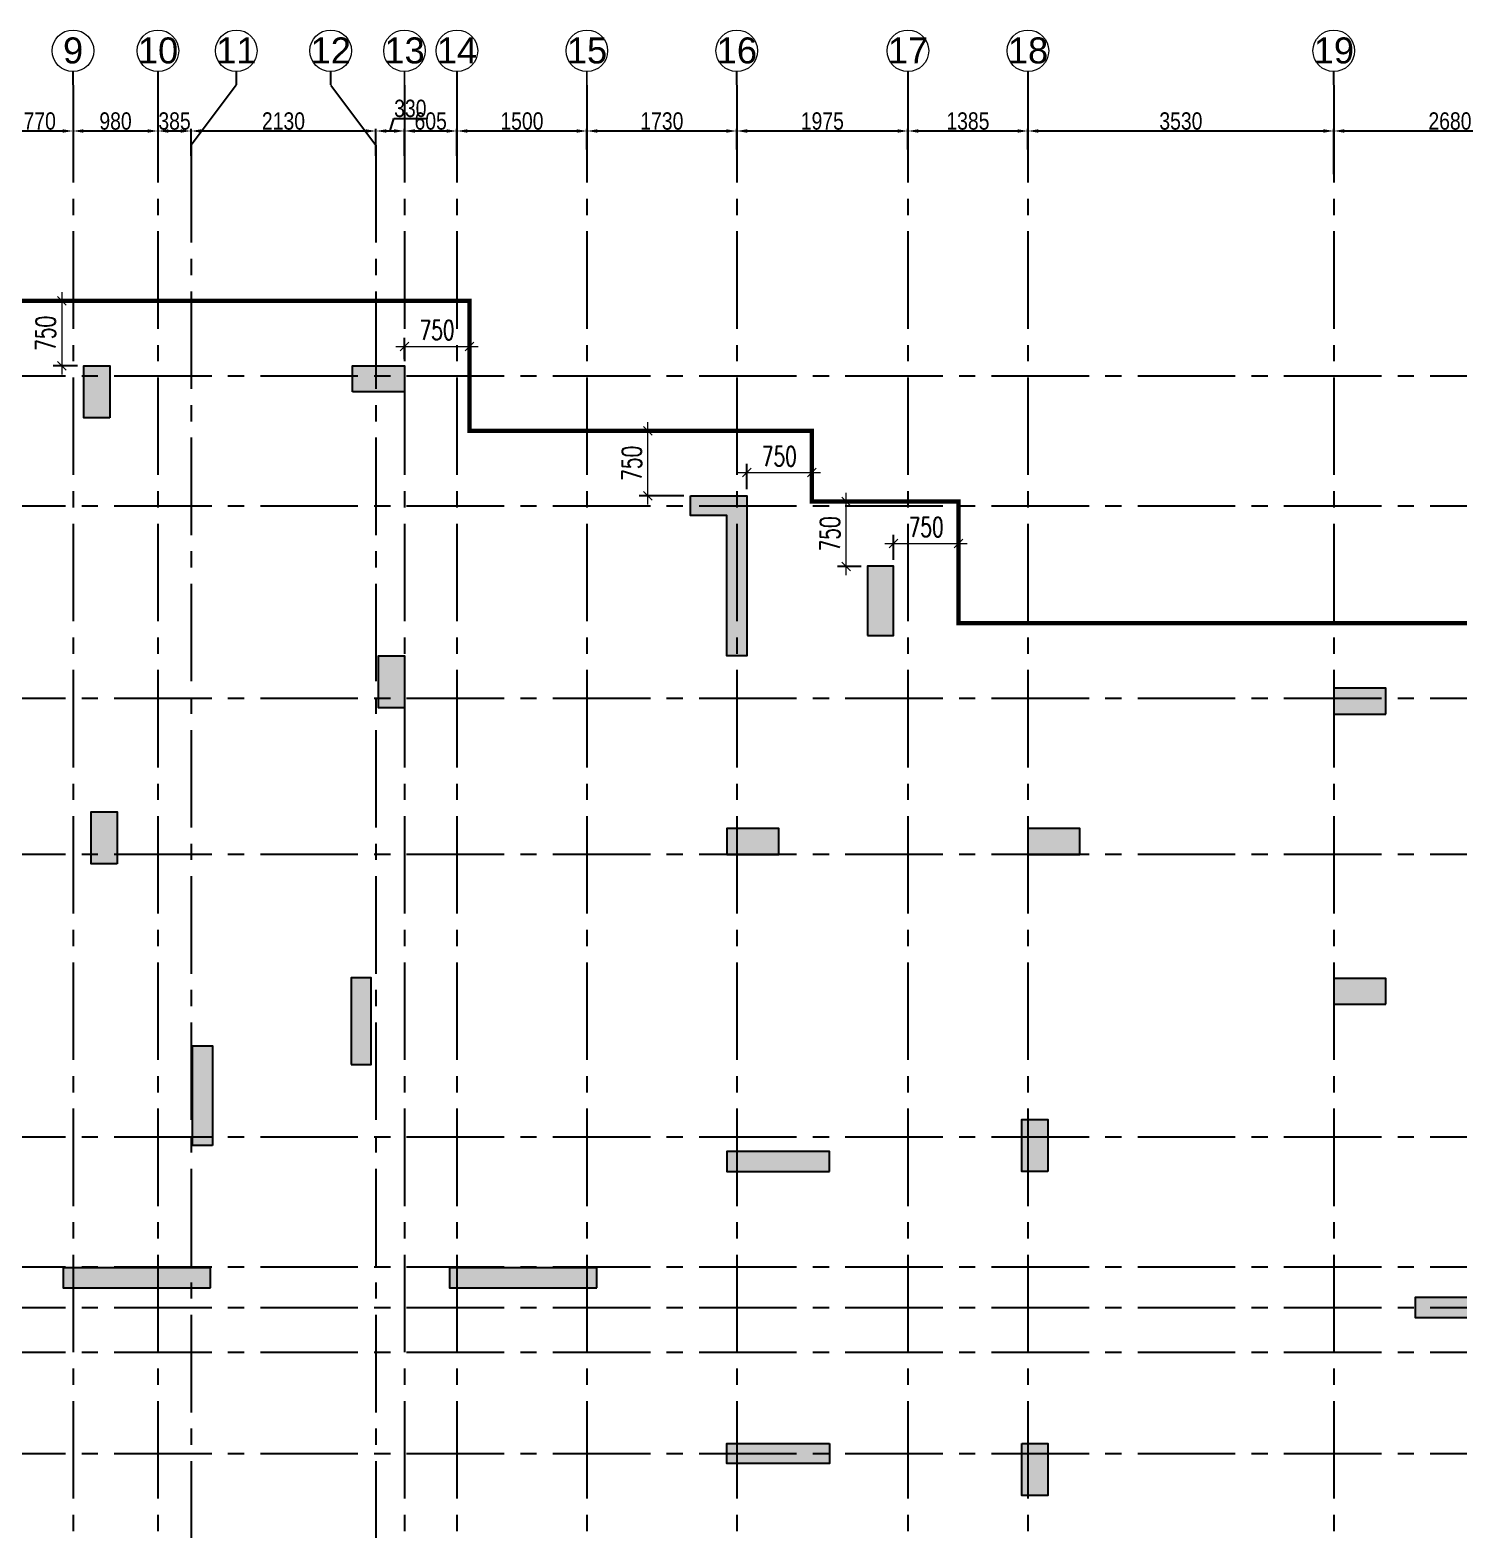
# Model space of a CAD drawing. Header units: millimetres. Extents: x 1123469 to 1752051, y -126924 to 196924.
# Drawn here: x 1379784 to 1396276, y 144728 to 162039 of the extents above; entities that cross this region are included whole.
import ezdxf
from ezdxf.enums import TextEntityAlignment as Align

# ---------------------------------------------------------------- set-up
doc = ezdxf.new("R2010")
doc.units = ezdxf.units.MM
doc.header["$LTSCALE"] = 500
doc.header["$MEASUREMENT"] = 0
doc.header["$PDMODE"] = 34
doc.linetypes.add('Site$0$CENTER2', pattern=[1.125, 0.75, -0.125, 0.125, -0.125])
doc.layers.get('Defpoints').update_dxf_attribs({"lineweight": 0})
for name, color, linetype, lineweight in [('CUT OUT', 1, 'Continuous', 13), ('dim-M', 1, 'Continuous', 15), ('FOOTING', 1, 'Continuous', 15), ('GRID NO.', 7, 'Continuous', 20), ('TOWER COL HATCH', 253, 'Continuous', 20)]:
    doc.layers.add(name, color=color, linetype=linetype, lineweight=lineweight)
for name, color, linetype in [('GLASS', 5, 'Continuous'), ('GRID', 7, 'Continuous'), ('GRID DIM', 7, 'Continuous'), ('TOWER AREA COLUMN.', 6, 'Continuous')]:
    doc.layers.add(name, color=color, linetype=linetype)
doc.styles.add('2MM', font='romans.shx', dxfattribs={"width": 0.7})
doc.styles.add('D50', font='arial.ttf', dxfattribs={"width": 0.8})
doc.dimstyles.new('INNER DIM', dxfattribs={"dimtxt": 200, "dimasz": 120, "dimexe": 25, "dimexo": 25, "dimgap": 12, "dimtad": 1, "dimdec": 0, "dimrnd": 5, "dimzin": 0, "dimdsep": 46, "dimtxsty": 'D50', "dimcen": 0.09, "dimdle": 25, "dimclrt": 6, "dimadec": 0, "dimazin": 0, "dimtfac": 1, "dimtdec": 0, "dimtofl": 0, "dimtmove": 1, "dimatfit": 3, "dimfxl": 75, "dimtolj": 1, "dimtzin": 0, "dimarcsym": 0})
doc.dimstyles.new('RAJESH', dxfattribs={"dimtxt": 200, "dimasz": 180, "dimexe": 100, "dimexo": 250, "dimgap": 50, "dimtad": 2, "dimdec": 0, "dimzin": 1, "dimdsep": 46, "dimtxsty": '2MM', "dimblk": 'OBLIQUE', "dimcen": 0, "dimdle": 100, "dimclrd": 1, "dimclre": 1, "dimclrt": 3, "dimadec": 0, "dimazin": 0, "dimtfac": 1, "dimtdec": 0, "dimtix": 1, "dimtmove": 2, "dimatfit": 3, "dimfxl": 1, "dimtolj": 1, "dimlwd": -1, "dimarcsym": 0})

# ---------------------------------------------------------------- blocks, each defined once
blk = doc.blocks.new('GRID MARK')
at = {"layer": 'GRID NO.', "const_width": 50}
blk.add_lwpolyline([(0, -541), (0, -891)], dxfattribs=at)
at = {"layer": 'GRID NO.'}
blk.add_circle((0, 0), 541, dxfattribs=at)
at = {"layer": 'GRID NO.', "style": 'D50', "width": 0.8}
blk.add_attdef('Y1', text='', height=500, dxfattribs=at).set_placement((-33, -267), align=Align.CENTER)
blk = doc.blocks.new('*D14')
at = {"layer": 'Defpoints', "color": 0, "linetype": 'Continuous', "transparency": 16777216}
for p in [(1379511, 258634), (1380281, 258634), (1380281, 258393)]:
    blk.add_point(p, dxfattribs=at)
at = {"layer": 'GRID DIM', "color": 0, "linetype": 'Continuous', "lineweight": -2, "transparency": 16777216}
for p, q in [((1379511, 258609), (1379511, 258368)), ((1380281, 258609), (1380281, 258368))]:
    blk.add_line(p, q, dxfattribs=at)
at = {"layer": 'GRID DIM', "linetype": 'Continuous', "lineweight": -2, "transparency": 16777216}
blk.add_line((1379631, 258393), (1380161, 258393), dxfattribs=at)
at = {"layer": 'GRID DIM', "linetype": 'Continuous', "transparency": 16777216}
for points in [[(1379631, 258413), (1379631, 258373), (1379511, 258393)], [(1380161, 258413), (1380161, 258373), (1380281, 258393)]]:
    blk.add_solid(points, dxfattribs=at)
at = {"layer": 'GRID DIM', "linetype": 'Continuous', "transparency": 16777216, "insert": (1379896, 258507), "char_height": 200, "attachment_point": 5, "style": 'D50'}
blk.add_mtext('\\A1;770', dxfattribs=at)
blk = doc.blocks.new('*D15')
at = {"layer": 'Defpoints', "color": 0, "linetype": 'Continuous', "transparency": 16777216}
for p in [(1380281, 258634), (1381261, 258717), (1381261, 258393)]:
    blk.add_point(p, dxfattribs=at)
at = {"layer": 'GRID DIM', "color": 0, "linetype": 'Continuous', "lineweight": -2, "transparency": 16777216}
for p, q in [((1381261, 258692), (1381261, 258368)), ((1380281, 258609), (1380281, 258368))]:
    blk.add_line(p, q, dxfattribs=at)
at = {"layer": 'GRID DIM', "linetype": 'Continuous', "lineweight": -2, "transparency": 16777216}
blk.add_line((1380401, 258393), (1381141, 258393), dxfattribs=at)
at = {"layer": 'GRID DIM', "linetype": 'Continuous', "transparency": 16777216}
for points in [[(1380401, 258413), (1380401, 258373), (1380281, 258393)], [(1381141, 258413), (1381141, 258373), (1381261, 258393)]]:
    blk.add_solid(points, dxfattribs=at)
at = {"layer": 'GRID DIM', "linetype": 'Continuous', "transparency": 16777216, "insert": (1380771, 258507), "char_height": 200, "attachment_point": 5, "style": 'D50'}
blk.add_mtext('\\A1;980', dxfattribs=at)
blk = doc.blocks.new('*D16')
at = {"layer": 'Defpoints', "color": 0, "linetype": 'Continuous', "transparency": 16777216}
for p in [(1381261, 258717), (1381643, 258393), (1381643, 258082)]:
    blk.add_point(p, dxfattribs=at)
at = {"layer": 'GRID DIM', "color": 0, "linetype": 'Continuous', "lineweight": -2, "transparency": 16777216}
for p, q in [((1381261, 258692), (1381261, 258368)), ((1381643, 258107), (1381643, 258418))]:
    blk.add_line(p, q, dxfattribs=at)
at = {"layer": 'GRID DIM', "linetype": 'Continuous', "lineweight": -2, "transparency": 16777216}
blk.add_line((1381381, 258393), (1381523, 258393), dxfattribs=at)
at = {"layer": 'GRID DIM', "linetype": 'Continuous', "transparency": 16777216}
for points in [[(1381381, 258413), (1381381, 258373), (1381261, 258393)], [(1381523, 258413), (1381523, 258373), (1381643, 258393)]]:
    blk.add_solid(points, dxfattribs=at)
at = {"layer": 'GRID DIM', "linetype": 'Continuous', "transparency": 16777216, "insert": (1381452, 258507), "char_height": 200, "attachment_point": 5, "style": 'D50'}
blk.add_mtext('\\A1;385', dxfattribs=at)
blk = doc.blocks.new('*D17')
at = {"layer": 'Defpoints', "color": 0, "linetype": 'Continuous', "transparency": 16777216}
for p in [(1383776, 258393), (1381643, 258082), (1383776, 258082)]:
    blk.add_point(p, dxfattribs=at)
at = {"layer": 'GRID DIM', "color": 0, "linetype": 'Continuous', "lineweight": -2, "transparency": 16777216}
for p, q in [((1381643, 258107), (1381643, 258418)), ((1383776, 258107), (1383776, 258418))]:
    blk.add_line(p, q, dxfattribs=at)
at = {"layer": 'GRID DIM', "linetype": 'Continuous', "lineweight": -2, "transparency": 16777216}
blk.add_line((1381763, 258393), (1383656, 258393), dxfattribs=at)
at = {"layer": 'GRID DIM', "linetype": 'Continuous', "transparency": 16777216}
for points in [[(1381763, 258413), (1381763, 258373), (1381643, 258393)], [(1383656, 258413), (1383656, 258373), (1383776, 258393)]]:
    blk.add_solid(points, dxfattribs=at)
at = {"layer": 'GRID DIM', "linetype": 'Continuous', "transparency": 16777216, "insert": (1382709, 258507), "char_height": 200, "attachment_point": 5, "style": 'D50'}
blk.add_mtext('\\A1;2130', dxfattribs=at)
blk = doc.blocks.new('*D18')
at = {"layer": 'Defpoints', "color": 0, "linetype": 'Continuous', "transparency": 16777216}
for p in [(1384106, 258393), (1383776, 258082), (1384106, 258082)]:
    blk.add_point(p, dxfattribs=at)
at = {"layer": 'GRID DIM', "linetype": 'Continuous', "lineweight": -2, "transparency": 16777216}
for p, q in [((1383941, 258393), (1383984, 258538)), ((1383984, 258538), (1384361, 258538)), ((1383896, 258393), (1383986, 258393))]:
    blk.add_line(p, q, dxfattribs=at)
at = {"layer": 'GRID DIM', "color": 0, "linetype": 'Continuous', "lineweight": -2, "transparency": 16777216}
for p, q in [((1383776, 258107), (1383776, 258418)), ((1384106, 258107), (1384106, 258418))]:
    blk.add_line(p, q, dxfattribs=at)
at = {"layer": 'GRID DIM', "linetype": 'Continuous', "transparency": 16777216}
for points in [[(1383896, 258413), (1383896, 258373), (1383776, 258393)], [(1383986, 258413), (1383986, 258373), (1384106, 258393)]]:
    blk.add_solid(points, dxfattribs=at)
at = {"layer": 'GRID DIM', "linetype": 'Continuous', "transparency": 16777216, "insert": (1384173, 258653), "char_height": 200, "attachment_point": 5, "style": 'D50'}
blk.add_mtext('\\A1;330', dxfattribs=at)
blk = doc.blocks.new('*D19')
at = {"layer": 'Defpoints', "color": 0, "linetype": 'Continuous', "transparency": 16777216}
for p in [(1384711, 258393), (1384106, 258082), (1384711, 258082)]:
    blk.add_point(p, dxfattribs=at)
at = {"layer": 'GRID DIM', "color": 0, "linetype": 'Continuous', "lineweight": -2, "transparency": 16777216}
for p, q in [((1384106, 258107), (1384106, 258418)), ((1384711, 258107), (1384711, 258418))]:
    blk.add_line(p, q, dxfattribs=at)
at = {"layer": 'GRID DIM', "linetype": 'Continuous', "lineweight": -2, "transparency": 16777216}
blk.add_line((1384226, 258393), (1384591, 258393), dxfattribs=at)
at = {"layer": 'GRID DIM', "linetype": 'Continuous', "transparency": 16777216}
for points in [[(1384226, 258413), (1384226, 258373), (1384106, 258393)], [(1384591, 258413), (1384591, 258373), (1384711, 258393)]]:
    blk.add_solid(points, dxfattribs=at)
at = {"layer": 'GRID DIM', "linetype": 'Continuous', "transparency": 16777216, "insert": (1384408, 258507), "char_height": 200, "attachment_point": 5, "style": 'D50'}
blk.add_mtext('\\A1;605', dxfattribs=at)
blk = doc.blocks.new('*D20')
at = {"layer": 'Defpoints', "color": 0, "linetype": 'Continuous', "transparency": 16777216}
for p in [(1386211, 258393), (1386211, 258155), (1384711, 258082)]:
    blk.add_point(p, dxfattribs=at)
at = {"layer": 'GRID DIM', "color": 0, "linetype": 'Continuous', "lineweight": -2, "transparency": 16777216}
for p, q in [((1384711, 258107), (1384711, 258418)), ((1386211, 258180), (1386211, 258418))]:
    blk.add_line(p, q, dxfattribs=at)
at = {"layer": 'GRID DIM', "linetype": 'Continuous', "lineweight": -2, "transparency": 16777216}
blk.add_line((1384831, 258393), (1386091, 258393), dxfattribs=at)
at = {"layer": 'GRID DIM', "linetype": 'Continuous', "transparency": 16777216}
for points in [[(1384831, 258413), (1384831, 258373), (1384711, 258393)], [(1386091, 258413), (1386091, 258373), (1386211, 258393)]]:
    blk.add_solid(points, dxfattribs=at)
at = {"layer": 'GRID DIM', "linetype": 'Continuous', "transparency": 16777216, "insert": (1385461, 258507), "char_height": 200, "attachment_point": 5, "style": 'D50'}
blk.add_mtext('\\A1;1500', dxfattribs=at)
blk = doc.blocks.new('*D21')
at = {"layer": 'Defpoints', "color": 0, "linetype": 'Continuous', "transparency": 16777216}
for p in [(1387941, 258393), (1386211, 258155), (1387941, 258155)]:
    blk.add_point(p, dxfattribs=at)
at = {"layer": 'GRID DIM', "color": 0, "linetype": 'Continuous', "lineweight": -2, "transparency": 16777216}
for p, q in [((1386211, 258180), (1386211, 258418)), ((1387941, 258180), (1387941, 258418))]:
    blk.add_line(p, q, dxfattribs=at)
at = {"layer": 'GRID DIM', "linetype": 'Continuous', "lineweight": -2, "transparency": 16777216}
blk.add_line((1386331, 258393), (1387821, 258393), dxfattribs=at)
at = {"layer": 'GRID DIM', "linetype": 'Continuous', "transparency": 16777216}
for points in [[(1386331, 258413), (1386331, 258373), (1386211, 258393)], [(1387821, 258413), (1387821, 258373), (1387941, 258393)]]:
    blk.add_solid(points, dxfattribs=at)
at = {"layer": 'GRID DIM', "linetype": 'Continuous', "transparency": 16777216, "insert": (1387076, 258507), "char_height": 200, "attachment_point": 5, "style": 'D50'}
blk.add_mtext('\\A1;1730', dxfattribs=at)
blk = doc.blocks.new('*D22')
at = {"layer": 'Defpoints', "color": 0, "linetype": 'Continuous', "transparency": 16777216}
for p in [(1389916, 258393), (1387941, 258155), (1389916, 258155)]:
    blk.add_point(p, dxfattribs=at)
at = {"layer": 'GRID DIM', "color": 0, "linetype": 'Continuous', "lineweight": -2, "transparency": 16777216}
for p, q in [((1387941, 258180), (1387941, 258418)), ((1389916, 258180), (1389916, 258418))]:
    blk.add_line(p, q, dxfattribs=at)
at = {"layer": 'GRID DIM', "linetype": 'Continuous', "lineweight": -2, "transparency": 16777216}
blk.add_line((1388061, 258393), (1389796, 258393), dxfattribs=at)
at = {"layer": 'GRID DIM', "linetype": 'Continuous', "transparency": 16777216}
for points in [[(1388061, 258413), (1388061, 258373), (1387941, 258393)], [(1389796, 258413), (1389796, 258373), (1389916, 258393)]]:
    blk.add_solid(points, dxfattribs=at)
at = {"layer": 'GRID DIM', "linetype": 'Continuous', "transparency": 16777216, "insert": (1388928, 258507), "char_height": 200, "attachment_point": 5, "style": 'D50'}
blk.add_mtext('\\A1;1975', dxfattribs=at)
blk = doc.blocks.new('*D23')
at = {"layer": 'Defpoints', "color": 0, "linetype": 'Continuous', "transparency": 16777216}
for p in [(1391301, 258393), (1389916, 258155), (1391301, 258155)]:
    blk.add_point(p, dxfattribs=at)
at = {"layer": 'GRID DIM', "color": 0, "linetype": 'Continuous', "lineweight": -2, "transparency": 16777216}
for p, q in [((1389916, 258180), (1389916, 258418)), ((1391301, 258180), (1391301, 258418))]:
    blk.add_line(p, q, dxfattribs=at)
at = {"layer": 'GRID DIM', "linetype": 'Continuous', "lineweight": -2, "transparency": 16777216}
blk.add_line((1390036, 258393), (1391181, 258393), dxfattribs=at)
at = {"layer": 'GRID DIM', "linetype": 'Continuous', "transparency": 16777216}
for points in [[(1390036, 258413), (1390036, 258373), (1389916, 258393)], [(1391181, 258413), (1391181, 258373), (1391301, 258393)]]:
    blk.add_solid(points, dxfattribs=at)
at = {"layer": 'GRID DIM', "linetype": 'Continuous', "transparency": 16777216, "insert": (1390608, 258507), "char_height": 200, "attachment_point": 5, "style": 'D50'}
blk.add_mtext('\\A1;1385', dxfattribs=at)
blk = doc.blocks.new('*D24')
at = {"layer": 'Defpoints', "color": 0, "linetype": 'Continuous', "transparency": 16777216}
for p in [(1394831, 258393), (1391301, 258155), (1394831, 257871)]:
    blk.add_point(p, dxfattribs=at)
at = {"layer": 'GRID DIM', "color": 0, "linetype": 'Continuous', "lineweight": -2, "transparency": 16777216}
for p, q in [((1391301, 258180), (1391301, 258418)), ((1394831, 257896), (1394831, 258418))]:
    blk.add_line(p, q, dxfattribs=at)
at = {"layer": 'GRID DIM', "linetype": 'Continuous', "lineweight": -2, "transparency": 16777216}
blk.add_line((1391421, 258393), (1394711, 258393), dxfattribs=at)
at = {"layer": 'GRID DIM', "linetype": 'Continuous', "transparency": 16777216}
for points in [[(1391421, 258413), (1391421, 258373), (1391301, 258393)], [(1394711, 258413), (1394711, 258373), (1394831, 258393)]]:
    blk.add_solid(points, dxfattribs=at)
at = {"layer": 'GRID DIM', "linetype": 'Continuous', "transparency": 16777216, "insert": (1393066, 258507), "char_height": 200, "attachment_point": 5, "style": 'D50'}
blk.add_mtext('\\A1;3530', dxfattribs=at)
blk = doc.blocks.new('*D25')
at = {"layer": 'Defpoints', "color": 0, "linetype": 'Continuous', "transparency": 16777216}
for p in [(1397511, 258393), (1394831, 257871), (1397511, 257652)]:
    blk.add_point(p, dxfattribs=at)
at = {"layer": 'GRID DIM', "color": 0, "linetype": 'Continuous', "lineweight": -2, "transparency": 16777216}
for p, q in [((1394831, 257896), (1394831, 258418)), ((1397511, 257677), (1397511, 258418))]:
    blk.add_line(p, q, dxfattribs=at)
at = {"layer": 'GRID DIM', "linetype": 'Continuous', "lineweight": -2, "transparency": 16777216}
blk.add_line((1394951, 258393), (1397391, 258393), dxfattribs=at)
at = {"layer": 'GRID DIM', "linetype": 'Continuous', "transparency": 16777216}
for points in [[(1394951, 258413), (1394951, 258373), (1394831, 258393)], [(1397391, 258413), (1397391, 258373), (1397511, 258393)]]:
    blk.add_solid(points, dxfattribs=at)
at = {"layer": 'GRID DIM', "linetype": 'Continuous', "transparency": 16777216, "insert": (1396171, 258507), "char_height": 200, "attachment_point": 5, "style": 'D50'}
blk.add_mtext('\\A1;2680', dxfattribs=at)
blk = doc.blocks.new('3tgra')
at = {"layer": 'TOWER COL HATCH'}
h = blk.add_hatch(color=253, dxfattribs=at)
h.dxf.hatch_style = 1
h.paths.add_polyline_path([(1380706, 94542), (1380406, 94542), (1380406, 95142), (1380706, 95142)])
h = blk.add_hatch(color=253, dxfattribs=at)
h.dxf.hatch_style = 1
h.paths.add_polyline_path([(1383506, 94842), (1383506, 95142), (1384106, 95142), (1384106, 94842)])
h = blk.add_hatch(color=253, dxfattribs=at)
h.dxf.hatch_style = 1
h.paths.add_polyline_path([(1387406, 93642), (1388056, 93642), (1388056, 91792), (1387826, 91792), (1387826, 93412), (1387406, 93412)])
h = blk.add_hatch(color=253, dxfattribs=at)
h.dxf.hatch_style = 1
h.paths.add_polyline_path([(1389451, 92027), (1389751, 92027), (1389751, 92827), (1389451, 92827)])
h = blk.add_hatch(color=253, dxfattribs=at)
h.dxf.hatch_style = 1
h.paths.add_polyline_path([(1384106, 91192), (1383806, 91192), (1383806, 91792), (1384106, 91792)])
h = blk.add_hatch(color=253, dxfattribs=at)
h.dxf.hatch_style = 1
h.paths.add_polyline_path([(1395431, 91122), (1395431, 91422), (1394831, 91422), (1394831, 91122)])
h = blk.add_hatch(color=253, dxfattribs=at)
h.dxf.hatch_style = 1
h.paths.add_polyline_path([(1380791, 89392), (1380491, 89392), (1380491, 89992), (1380791, 89992)])
h = blk.add_hatch(color=253, dxfattribs=at)
h.dxf.hatch_style = 1
h.paths.add_polyline_path([(1388426, 89502), (1388426, 89802), (1387826, 89802), (1387826, 89502)])
h = blk.add_hatch(color=253, dxfattribs=at)
h.dxf.hatch_style = 1
h.paths.add_polyline_path([(1391901, 89502), (1391901, 89802), (1391301, 89802), (1391301, 89502)])
h = blk.add_hatch(color=253, dxfattribs=at)
h.dxf.hatch_style = 1
h.paths.add_polyline_path([(1383491, 87077), (1383721, 87077), (1383721, 88077), (1383491, 88077)])
h = blk.add_hatch(color=253, dxfattribs=at)
h.dxf.hatch_style = 1
h.paths.add_polyline_path([(1395431, 87772), (1395431, 88072), (1394831, 88072), (1394831, 87772)])
h = blk.add_hatch(color=253, dxfattribs=at)
h.dxf.hatch_style = 1
h.paths.add_polyline_path([(1381891, 86142), (1381661, 86142), (1381661, 87292), (1381891, 87292)])
h = blk.add_hatch(color=253, dxfattribs=at)
h.dxf.hatch_style = 1
h.paths.add_polyline_path([(1391531, 85842), (1391231, 85842), (1391231, 86442), (1391531, 86442)])
h = blk.add_hatch(color=253, dxfattribs=at)
h.dxf.hatch_style = 1
h.paths.add_polyline_path([(1389011, 85842), (1389011, 86072), (1387826, 86072), (1387826, 85842)])
h = blk.add_hatch(color=253, dxfattribs=at)
h.dxf.hatch_style = 1
h.paths.add_polyline_path([(1381866, 84502), (1381866, 84732), (1380166, 84732), (1380166, 84502)])
h = blk.add_hatch(color=253, dxfattribs=at)
h.dxf.hatch_style = 1
h.paths.add_polyline_path([(1386326, 84502), (1386326, 84732), (1384626, 84732), (1384626, 84502)])
h = blk.add_hatch(color=253, dxfattribs=at)
h.dxf.hatch_style = 1
h.paths.add_polyline_path([(1397626, 84387), (1395771, 84387), (1395771, 84157), (1397626, 84157)])
h = blk.add_hatch(color=253, dxfattribs=at)
h.dxf.hatch_style = 1
h.paths.add_polyline_path([(1389010, 82702), (1389010, 82472), (1387826, 82472), (1387826, 82702)])
h = blk.add_hatch(color=253, dxfattribs=at)
h.dxf.hatch_style = 1
h.paths.add_polyline_path([(1391231, 82702), (1391531, 82702), (1391531, 82102), (1391231, 82102)])
at = {"layer": 'TOWER AREA COLUMN.', "color": 4}
for points in [[(1380706, 94542), (1380406, 94542), (1380406, 95142), (1380706, 95142)], [(1383506, 94842), (1383506, 95142), (1384106, 95142), (1384106, 94842)], [(1389451, 92027), (1389751, 92027), (1389751, 92827), (1389451, 92827)], [(1384106, 91192), (1383806, 91192), (1383806, 91792), (1384106, 91792)], [(1395431, 91122), (1395431, 91422), (1394831, 91422), (1394831, 91122)], [(1380791, 89392), (1380491, 89392), (1380491, 89992), (1380791, 89992)], [(1388426, 89502), (1388426, 89802), (1387826, 89802), (1387826, 89502)], [(1391901, 89502), (1391901, 89802), (1391301, 89802), (1391301, 89502)], [(1383491, 87077), (1383721, 87077), (1383721, 88077), (1383491, 88077)], [(1395431, 87772), (1395431, 88072), (1394831, 88072), (1394831, 87772)], [(1381891, 86142), (1381661, 86142), (1381661, 87292), (1381891, 87292)], [(1391531, 85842), (1391231, 85842), (1391231, 86442), (1391531, 86442)], [(1389011, 85842), (1389011, 86072), (1387826, 86072), (1387826, 85842)], [(1381866, 84502), (1381866, 84732), (1380166, 84732), (1380166, 84502)], [(1386326, 84502), (1386326, 84732), (1384626, 84732), (1384626, 84502)], [(1397626, 84387), (1395771, 84387), (1395771, 84157), (1397626, 84157)], [(1389010, 82702), (1389010, 82472), (1387826, 82472), (1387826, 82702)], [(1391231, 82702), (1391531, 82702), (1391531, 82102), (1391231, 82102)]]:
    blk.add_lwpolyline(points, close=True, dxfattribs=at)
blk.add_lwpolyline([(1387406, 93642), (1388056, 93642), (1388056, 91792), (1387826, 91792), (1387826, 93412), (1387406, 93412), (1387406, 93642)], dxfattribs=at)
blk = doc.blocks.new('_Oblique')
at = {"color": 0, "linetype": 'ByBlock', "lineweight": -2}
blk.add_line((-0.5, -0.5), (0.5, 0.5), dxfattribs=at)
blk = doc.blocks.new('*D129')
at = {"layer": 'Defpoints', "color": 0, "ltscale": 100, "transparency": 16777216}
for p in [(1380406, 158914), (1380152, 158164), (1380406, 158164)]:
    blk.add_point(p, dxfattribs=at)
at = {"layer": 'dim-M', "color": 1, "ltscale": 100, "transparency": 16777216}
blk.add_line((1380152, 159014), (1380152, 158064), dxfattribs=at)
at = {"layer": 'dim-M', "color": 1, "lineweight": -2, "ltscale": 100, "transparency": 16777216}
for p, q in [((1380331, 158914), (1380052, 158914)), ((1380331, 158164), (1380052, 158164))]:
    blk.add_line(p, q, dxfattribs=at)
at = {"layer": 'dim-M', "color": 1, "ltscale": 100, "transparency": 16777216, "xscale": 100, "yscale": 100, "zscale": 100}
for p, rotation in [((1380152, 158914), 90), ((1380152, 158164), 270)]:
    blk.add_blockref('_Oblique', p, dxfattribs=dict(at, rotation=rotation))
at = {"layer": 'dim-M', "color": 3, "ltscale": 100, "transparency": 16777216, "insert": (1379965, 158539), "char_height": 225, "attachment_point": 5, "rotation": 90, "style": '2MM'}
blk.add_mtext('\\A1;750', dxfattribs=at)
blk = doc.blocks.new('*D141')
at = {"layer": 'Defpoints', "color": 0, "ltscale": 100, "transparency": 16777216}
for p in [(1384856, 158387), (1384106, 158164), (1384856, 158164)]:
    blk.add_point(p, dxfattribs=at)
at = {"layer": 'dim-M', "color": 1, "lineweight": -2, "ltscale": 100, "transparency": 16777216}
for p, q in [((1384106, 158239), (1384106, 158487)), ((1384856, 158239), (1384856, 158487))]:
    blk.add_line(p, q, dxfattribs=at)
at = {"layer": 'dim-M', "color": 1, "ltscale": 100, "transparency": 16777216}
blk.add_line((1384006, 158387), (1384956, 158387), dxfattribs=at)
at = {"layer": 'dim-M', "color": 1, "ltscale": 100, "transparency": 16777216, "xscale": 100, "yscale": 100, "zscale": 100, "rotation": 180}
blk.add_blockref('_Oblique', (1384106, 158387), dxfattribs=at)
at = {"layer": 'dim-M', "color": 1, "ltscale": 100, "transparency": 16777216, "xscale": 100, "yscale": 100, "zscale": 100}
blk.add_blockref('_Oblique', (1384856, 158387), dxfattribs=at)
at = {"layer": 'dim-M', "color": 3, "ltscale": 100, "transparency": 16777216, "insert": (1384481, 158575), "char_height": 225, "attachment_point": 5, "style": '2MM'}
blk.add_mtext('\\A1;750', dxfattribs=at)
blk = doc.blocks.new('*D142')
at = {"layer": 'Defpoints', "color": 0, "ltscale": 100, "transparency": 16777216}
for p in [(1386916, 157414), (1387406, 157414), (1387406, 156664)]:
    blk.add_point(p, dxfattribs=at)
at = {"layer": 'dim-M', "color": 1, "lineweight": -2, "ltscale": 100, "transparency": 16777216}
for p, q in [((1387331, 157414), (1386816, 157414)), ((1387331, 156664), (1386816, 156664))]:
    blk.add_line(p, q, dxfattribs=at)
at = {"layer": 'dim-M', "color": 1, "ltscale": 100, "transparency": 16777216}
blk.add_line((1386916, 156564), (1386916, 157514), dxfattribs=at)
at = {"layer": 'dim-M', "color": 1, "ltscale": 100, "transparency": 16777216, "xscale": 100, "yscale": 100, "zscale": 100}
for p, rotation in [((1386916, 157414), 90), ((1386916, 156664), 270)]:
    blk.add_blockref('_Oblique', p, dxfattribs=dict(at, rotation=rotation))
at = {"layer": 'dim-M', "color": 3, "ltscale": 100, "transparency": 16777216, "insert": (1386729, 157039), "char_height": 225, "attachment_point": 5, "rotation": 90, "style": '2MM'}
blk.add_mtext('\\A1;750', dxfattribs=at)
blk = doc.blocks.new('*D143')
at = {"layer": 'Defpoints', "color": 0, "ltscale": 100, "transparency": 16777216}
for p in [(1389205, 156599), (1389451, 156599), (1389451, 155849)]:
    blk.add_point(p, dxfattribs=at)
at = {"layer": 'dim-M', "color": 1, "ltscale": 100, "transparency": 16777216}
blk.add_line((1389205, 155749), (1389205, 156699), dxfattribs=at)
at = {"layer": 'dim-M', "color": 1, "lineweight": -2, "ltscale": 100, "transparency": 16777216}
for p, q in [((1389376, 156599), (1389105, 156599)), ((1389376, 155849), (1389105, 155849))]:
    blk.add_line(p, q, dxfattribs=at)
at = {"layer": 'dim-M', "color": 1, "ltscale": 100, "transparency": 16777216, "xscale": 100, "yscale": 100, "zscale": 100}
for p, rotation in [((1389205, 156599), 90), ((1389205, 155849), 270)]:
    blk.add_blockref('_Oblique', p, dxfattribs=dict(at, rotation=rotation))
at = {"layer": 'dim-M', "color": 3, "ltscale": 100, "transparency": 16777216, "insert": (1389017, 156224), "char_height": 225, "attachment_point": 5, "rotation": 90, "style": '2MM'}
blk.add_mtext('\\A1;750', dxfattribs=at)
blk = doc.blocks.new('*D144')
at = {"layer": 'Defpoints', "color": 0, "ltscale": 100, "transparency": 16777216}
for p in [(1390501, 156114), (1389751, 155849), (1390501, 155849)]:
    blk.add_point(p, dxfattribs=at)
at = {"layer": 'dim-M', "color": 1, "lineweight": -2, "ltscale": 100, "transparency": 16777216}
for p, q in [((1389751, 155924), (1389751, 156214)), ((1390501, 155924), (1390501, 156214))]:
    blk.add_line(p, q, dxfattribs=at)
at = {"layer": 'dim-M', "color": 1, "ltscale": 100, "transparency": 16777216}
blk.add_line((1389651, 156114), (1390601, 156114), dxfattribs=at)
at = {"layer": 'dim-M', "color": 1, "ltscale": 100, "transparency": 16777216, "xscale": 100, "yscale": 100, "zscale": 100, "rotation": 180}
blk.add_blockref('_Oblique', (1389751, 156114), dxfattribs=at)
at = {"layer": 'dim-M', "color": 1, "ltscale": 100, "transparency": 16777216, "xscale": 100, "yscale": 100, "zscale": 100}
blk.add_blockref('_Oblique', (1390501, 156114), dxfattribs=at)
at = {"layer": 'dim-M', "color": 3, "ltscale": 100, "transparency": 16777216, "insert": (1390126, 156302), "char_height": 225, "attachment_point": 5, "style": '2MM'}
blk.add_mtext('\\A1;750', dxfattribs=at)
blk = doc.blocks.new('*D145')
at = {"layer": 'Defpoints', "color": 0, "ltscale": 100, "transparency": 16777216}
for p in [(1388806, 156932), (1388806, 156797), (1388056, 156664)]:
    blk.add_point(p, dxfattribs=at)
at = {"layer": 'dim-M', "color": 1, "lineweight": -2, "ltscale": 100, "transparency": 16777216}
for p, q in [((1388056, 156739), (1388056, 157032)), ((1388806, 156872), (1388806, 157032))]:
    blk.add_line(p, q, dxfattribs=at)
at = {"layer": 'dim-M', "color": 1, "ltscale": 100, "transparency": 16777216}
blk.add_line((1387956, 156932), (1388906, 156932), dxfattribs=at)
at = {"layer": 'dim-M', "color": 1, "ltscale": 100, "transparency": 16777216, "xscale": 100, "yscale": 100, "zscale": 100, "rotation": 180}
blk.add_blockref('_Oblique', (1388056, 156932), dxfattribs=at)
at = {"layer": 'dim-M', "color": 1, "ltscale": 100, "transparency": 16777216, "xscale": 100, "yscale": 100, "zscale": 100}
blk.add_blockref('_Oblique', (1388806, 156932), dxfattribs=at)
at = {"layer": 'dim-M', "color": 3, "ltscale": 100, "transparency": 16777216, "insert": (1388431, 157119), "char_height": 225, "attachment_point": 5, "style": '2MM'}
blk.add_mtext('\\A1;750', dxfattribs=at)
blk = doc.blocks.new('EEE')
at = {"layer": 'GRID', "color": 16, "linetype": 'Site$0$CENTER2', "ltscale": 3}
for points in [[(1380280.6, 258923.2), (1380280.6, 223711.9)], [(1381260.6, 258923.2), (1381260.6, 223711.9)], [(1382164.8, 258923.2), (1381643.1, 258229.8), (1381643.1, 223711.9)], [(1383253.9, 258923.2), (1383775.6, 258229.8), (1383775.6, 223711.9)], [(1384105.6, 258923.2), (1384105.6, 223711.9)], [(1384710.6, 258923.2), (1384710.6, 223711.9)], [(1386210.6, 258923.2), (1386210.6, 223711.9)], [(1387940.6, 258923.2), (1387940.6, 223711.9)], [(1389915.6, 258923.2), (1389915.6, 223711.9)], [(1391300.6, 258923.2), (1391300.6, 223711.9)], [(1394830.6, 258923.2), (1394830.6, 223711.9)], [(1363880.9, 255568.6), (1442964.5, 255568.6)], [(1363880.9, 254068.6), (1442964.5, 254068.6)], [(1363880.9, 251848.8), (1442964.5, 251848.8)], [(1363880.9, 250048.6), (1442964.5, 250048.6)], [(1363880.9, 246783.6), (1442964.5, 246783.6)], [(1363880.9, 245284), (1442964.5, 245284)], [(1363880.9, 244813.8), (1442964.5, 244813.8)], [(1363880.9, 244299), (1442964.5, 244299)], [(1363880.9, 243128.8), (1442964.5, 243128.8)]]:
    blk.add_lwpolyline(points, dxfattribs=at)
at = {"layer": 'GRID NO.'}
ref = blk.add_blockref('GRID MARK', (1380280.6, 259318.5), dxfattribs=dict(at, xscale=0.4435200000032785, yscale=0.4435200000032785, zscale=0.4435200000032785))
ref.add_attrib('Y1', '9', dxfattribs={"height": 300, "style": 'D50'}).set_placement((1380281.7, 259172.9), align=Align.CENTER)
ref = blk.add_blockref('GRID MARK', (1381260.6, 259318.5), dxfattribs=dict(at, xscale=0.4435200000032785, yscale=0.4435200000032785, zscale=0.4435200000032785))
ref.add_attrib('Y1', '10', dxfattribs={"height": 300, "style": 'D50'}).set_placement((1381261.7, 259172.9), align=Align.CENTER)
ref = blk.add_blockref('GRID MARK', (1382164.8, 259318.5), dxfattribs=dict(at, xscale=0.4435200000032785, yscale=0.4435200000032785, zscale=0.4435200000032785))
ref.add_attrib('Y1', '11', dxfattribs={"height": 300, "style": 'D50'}).set_placement((1382165.9, 259172.9), align=Align.CENTER)
ref = blk.add_blockref('GRID MARK', (1383253.9, 259318.5), dxfattribs=dict(at, xscale=0.4435200000032785, yscale=0.4435200000032785, zscale=0.4435200000032785))
ref.add_attrib('Y1', '12', dxfattribs={"height": 300, "style": 'D50'}).set_placement((1383255, 259172.9), align=Align.CENTER)
ref = blk.add_blockref('GRID MARK', (1384105.6, 259318.5), dxfattribs=dict(at, xscale=0.4435200000032785, yscale=0.4435200000032785, zscale=0.4435200000032785))
ref.add_attrib('Y1', '13', dxfattribs={"height": 300, "style": 'D50'}).set_placement((1384106.7, 259172.9), align=Align.CENTER)
ref = blk.add_blockref('GRID MARK', (1384710.6, 259318.5), dxfattribs=dict(at, xscale=0.4435200000032785, yscale=0.4435200000032785, zscale=0.4435200000032785))
ref.add_attrib('Y1', '14', dxfattribs={"height": 300, "style": 'D50'}).set_placement((1384711.7, 259172.9), align=Align.CENTER)
ref = blk.add_blockref('GRID MARK', (1386210.6, 259318.5), dxfattribs=dict(at, xscale=0.4435200000032785, yscale=0.4435200000032785, zscale=0.4435200000032785))
ref.add_attrib('Y1', '15', dxfattribs={"height": 300, "style": 'D50'}).set_placement((1386211.7, 259172.9), align=Align.CENTER)
ref = blk.add_blockref('GRID MARK', (1387940.6, 259318.5), dxfattribs=dict(at, xscale=0.4435200000032785, yscale=0.4435200000032785, zscale=0.4435200000032785))
ref.add_attrib('Y1', '16', dxfattribs={"height": 300, "style": 'D50'}).set_placement((1387941.7, 259172.9), align=Align.CENTER)
ref = blk.add_blockref('GRID MARK', (1389915.6, 259318.5), dxfattribs=dict(at, xscale=0.4435200000032785, yscale=0.4435200000032785, zscale=0.4435200000032785))
ref.add_attrib('Y1', '17', dxfattribs={"height": 300, "style": 'D50'}).set_placement((1389916.7, 259172.9), align=Align.CENTER)
ref = blk.add_blockref('GRID MARK', (1391300.6, 259318.5), dxfattribs=dict(at, xscale=0.4435200000032785, yscale=0.4435200000032785, zscale=0.4435200000032785))
ref.add_attrib('Y1', '18', dxfattribs={"height": 300, "style": 'D50'}).set_placement((1391301.7, 259172.9), align=Align.CENTER)
ref = blk.add_blockref('GRID MARK', (1394830.6, 259318.5), dxfattribs=dict(at, xscale=0.4435200000032785, yscale=0.4435200000032785, zscale=0.4435200000032785))
ref.add_attrib('Y1', '19', dxfattribs={"height": 300, "style": 'D50'}).set_placement((1394831.7, 259172.9), align=Align.CENTER)
at = {"layer": 'GRID DIM', "color": 0, "linetype": 'Continuous'}
for base, p1, p2, picture, middle in [((1380280.6, 258393.3), (1379510.6, 258634.5), (1380280.6, 258634.5), '*D14', (1379895.6, 258507.4)), ((1381260.6, 258393.3), (1380280.6, 258634.5), (1381260.6, 258716.7), '*D15', (1380770.6, 258507.4)), ((1381643.130711, 258393.277289), (1381260.63071, 258716.710013), (1381643.130711, 258082.342293), '*D16', (1381451.880711, 258507.460099)), ((1383775.6307114, 258393.2772886), (1381643.1307114, 258082.3422927), (1383775.6307114, 258082.3422927), '*D17', (1382709.3807114, 258507.460099)), ((1384105.6, 258393.3), (1383775.6, 258082.3), (1384105.6, 258082.3), '*D18', (1383996.2, 258652.6)), ((1384710.6, 258393.3), (1384105.6, 258082.3), (1384710.6, 258082.3), '*D19', (1384408.1, 258507.4)), ((1386210.6, 258393.3), (1384710.6, 258082.3), (1386210.6, 258155.3), '*D20', (1385460.6, 258507.4)), ((1387940.6, 258393.3), (1386210.6, 258155.3), (1387940.6, 258155.3), '*D21', (1387075.6, 258507.5)), ((1389915.6, 258393.3), (1387940.6, 258155.3), (1389915.6, 258155.3), '*D22', (1388928.1, 258507.4)), ((1391300.6, 258393.3), (1389915.6, 258155.3), (1391300.6, 258155.3), '*D23', (1390608.1, 258507.5)), ((1394830.6, 258393.3), (1391300.6, 258155.3), (1394830.6, 257871.3), '*D24', (1393065.6, 258507.5)), ((1397510.6, 258393.3), (1394830.6, 257871.3), (1397510.6, 257651.5), '*D25', (1396170.6, 258507.4))]:
    dim = blk.add_linear_dim(base=base, p1=p1, p2=p2, dimstyle='INNER DIM', override={"dimclrd": 256, "dimclrt": 256}, dxfattribs=at)
    dim.commit()
    dim.dimension.update_dxf_attribs({"geometry": picture, "text_midpoint": middle})

msp = doc.modelspace()

# ---------------------------------------------------------------- linework, layer by layer
at = {"layer": 'FOOTING', "color": 3, "ltscale": 10, "const_width": 50}
msp.add_lwpolyline([(1416960.6, 139394.2), (1390780.6, 139394.2), (1390780.6, 126979.3), (1382225.6, 126979.3), (1382225.6, 126464.3), (1373445.6, 126464.3), (1373445.6, 126979.3), (1364890.6, 126979.3), (1364890.6, 148629.4), (1375980.6, 148629.4), (1375980.6, 158914.1), (1384855.6, 158914.1), (1384855.6, 157414.1), (1388805.6, 157414.1), (1388805.6, 156599.2), (1390500.6, 156599.2), (1390500.6, 155194.2), (1417240.6, 155194.2)], dxfattribs=at)

# ---------------------------------------------------------------- block references
at = {"layer": 'CUT OUT', "color": 4}
msp.add_blockref('3tgra', (0, 63022.5), dxfattribs=at)
at = {"layer": 'GLASS', "color": 4}
msp.add_blockref('EEE', (0, -97519.6), dxfattribs=at)

# ---------------------------------------------------------------- dimensions: what is measured, and where the dimension line sits
at = {"layer": 'dim-M', "ltscale": 100}
for base, p1, p2, angle, picture, middle in [((1380152.5, 158164.1), (1380405.6, 158914.1), (1380405.6, 158164.1), 90, '*D129', (1379965, 158539.1)), ((1384855.6, 158387.1), (1384105.6, 158164.1), (1384855.6, 158164.1), 180, '*D141', (1384480.6, 158574.6)), ((1390500.6, 156114.3), (1389750.6, 155849.2), (1390500.6, 155849.2), 180, '*D144', (1390125.6, 156301.8))]:
    dim = msp.add_linear_dim(base=base, p1=p1, p2=p2, angle=angle, dimstyle='RAJESH', override={"dimtxt": 225, "dimasz": 100, "dimexo": 75, "dimgap": 75, "dimtmove": 1}, dxfattribs=at)
    dim.commit()
    dim.dimension.update_dxf_attribs({"geometry": picture, "text_midpoint": middle})
for base, p1, p2, angle, picture, middle in [((1386916.1, 157414.1), (1387405.6, 156664.1), (1387405.6, 157414.1), 90, '*D142', (1386916.1, 157039.1)), ((1388805.6, 156931.8), (1388055.6, 156664.1), (1388805.6, 156797.2), 180, '*D145', (1388430.6, 156931.8)), ((1389204.6, 156599.2), (1389450.6, 155849.2), (1389450.6, 156599.2), 90, '*D143', (1389204.6, 156224.2))]:
    dim = msp.add_linear_dim(base=base, p1=p1, p2=p2, angle=angle, dimstyle='RAJESH', override={"dimtxt": 225, "dimasz": 100, "dimexo": 75, "dimgap": 75, "dimtmove": 1}, dxfattribs=at)
    dim.commit()
    dim.dimension.update_dxf_attribs({"geometry": picture, "text_midpoint": middle, "dimtype": 160})

doc.saveas('drawing.dxf')
